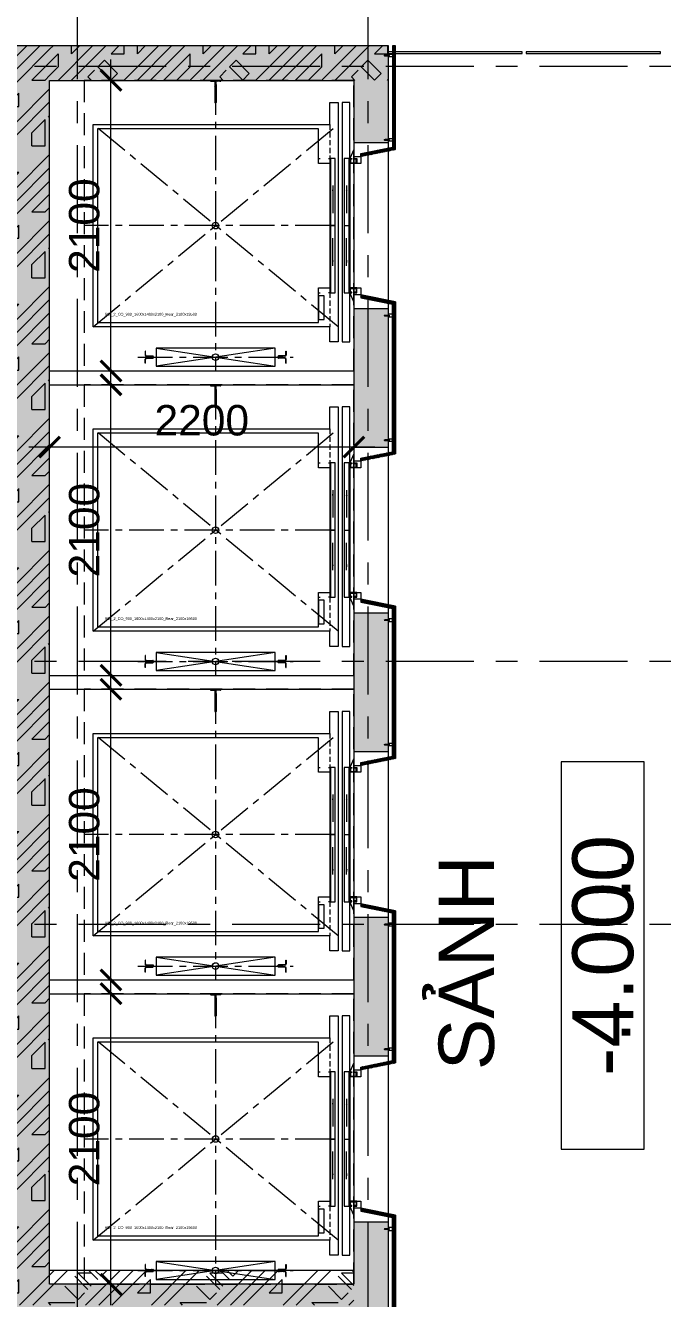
# Model space of a CAD drawing. Header units: millimetres. Extents: x -23040 to 110735, y -14554 to 50786.
# Drawn here: x 25576 to 30182, y 22247 to 31446 of the extents above; entities that cross this region are included whole.
import ezdxf
from ezdxf.enums import TextEntityAlignment as Align

# ---------------------------------------------------------------- set-up
doc = ezdxf.new("R2010")
doc.units = ezdxf.units.MM
for name, pattern in [('CENTERX2', [4, 2.5, -0.5, 0.5, -0.5]), ('Grid Line', [22.225, 12.7, -3.175, 3.175, -3.175]), ('HIDDEN', [0.375, 0.25, -0.125]), ('HIDDEN2', [4.7625, 3.175, -1.5875])]:
    doc.linetypes.add(name, pattern=pattern)
doc.layers.get('DEFPOINTS').update_dxf_attribs({"color": 230, "lineweight": 13})
for name, color, linetype, lineweight in [('A-DETL-GENF', 31, 'Continuous', 5), ('CHU', 181, 'Continuous', 5), ('CUA', 31, 'Continuous', 9), ('DIM', 1, 'Continuous', 5), ('GRA', 211, 'Continuous', 9), ('HATCH-TUONG', 152, 'Continuous', 9), ('KI-HIEU-1', 151, 'Continuous', 9), ('KINH', 152, 'Continuous', 5), ('LAT-GACH', 140, 'Continuous', 13), ('NET THAY 2', 55, 'Continuous', 5), ('NET-CAT', 3, 'Continuous', 9), ('THIET-BI-1', 26, 'Continuous', 5), ('TRUC', 225, 'Continuous', 5)]:
    doc.layers.add(name, color=color, linetype=linetype, lineweight=lineweight)
doc.styles.add('Arial', font='arial.ttf')
doc.styles.add('Arial_14', font='arial.ttf', dxfattribs={"height": 400})
doc.styles.add('hoistway plan', font='chhbg.shx', dxfattribs={"height": 45})
doc.styles.add('TA1', font='arial.ttf')
doc.dimstyles.new('D_100', dxfattribs={"dimtxt": 220, "dimasz": 150, "dimexe": 150, "dimexo": 150, "dimgap": 80, "dimtad": 1, "dimdec": 0, "dimzin": 9, "dimtxsty": 'TA1', "dimblk": 'ARCHTICK', "dimcen": 1, "dimdle": 150, "dimclrd": 256, "dimclre": 256, "dimclrt": 7, "dimadec": 0, "dimazin": 0, "dimtfac": 1, "dimtdec": 0, "dimtix": 1, "dimtmove": 1, "dimatfit": 3, "dimfxl": 1, "dimtolj": 1, "dimtzin": 0, "dimlwd": -1, "dimlwe": -1, "dimarcsym": 0})
doc.dimstyles.new('hoistway plan', dxfattribs={"dimtxt": 45, "dimasz": 17, "dimexe": 15, "dimexo": 20, "dimgap": 25, "dimtad": 1, "dimdec": 0, "dimzin": 0, "dimdsep": 46, "dimtxsty": 'hoistway plan', "dimblk": 'DOT', "dimcen": 50, "dimclrd": 8, "dimclre": 8, "dimclrt": 3, "dimadec": 0, "dimazin": 0, "dimtfac": 1, "dimtdec": 0, "dimtmove": 1, "dimatfit": 3, "dimfxl": 1, "dimtolj": 1, "dimtzin": 0, "dimarcsym": 0})
pattern_1 = [(45, (95.25, 0), (-476.246, 476.246), []), (45, (190.5, 0), (-476.246, 476.246), []), (45, (0, 0), (-476.246, 476.246), []), (45, (476.25, 0), (-476.246, 476.246), []), (45, (571.5, 0), (-476.246, 476.246), []), (0, (381, 95.25), (0, 952.5), [95.25, -857.25]), (0, (476.25, 190.5), (0, 952.5), [95.25, -857.25]), (45, (381, 95.25), (0, 952.491), [134.683, -1212.342]), (45, (476.25, 95.25), (0, 952.491), [134.683, -1212.342]), (0, (381, 95.25), (0, 952.5), [95.25, -857.25]), (90, (-95.25, 95.25), (-952.5, 6e-14), [95.25, -857.25]), (90, (0, 95.25), (-952.5, 6e-14), [190.5, -762]), (45, (-95.25, 190.5), (0, 952.491), [134.683, -1212.342]), (90, (762, 381), (-952.5, 6e-14), [95.25, -857.25]), (0, (666.75, 381), (0, 952.5), [95.25, -857.25]), (45, (666.75, 381), (0, 952.491), [134.683, -1212.342]), (0, (857.25, 95.25), (0, 952.5), [95.25, -857.25]), (0, (857.25, 571.5), (0, 952.5), [95.25, -857.25]), (90, (1047.75, 666.75), (-952.5, 6e-14), [95.25, -857.25]), (45, (857.25, 571.5), (0, 952.491), [269.367, -1077.66]), (45, (952.5, 571.5), (0, 952.491), [134.683, -1212.342]), (45, (1143, 762), (0, 952.491), [134.683, -1212.342]), (0, (1143, 857.25), (0, 952.5), [95.25, -857.25]), (90, (1143, 762), (-952.5, 6e-14), [95.25, -857.25]), (0, (476.25, 762), (0, 952.5), [95.25, -857.25]), (0, (666.75, 857.25), (0, 952.5), [95.25, -857.25]), (90, (571.5, 762), (-952.5, 6e-14), [95.25, -857.25]), (90, (666.75, 762), (-952.5, 6e-14), [95.25, -857.25]), (45, (476.25, 762), (0, 952.491), [134.684, -1212.342]), (45, (666.75, 762), (0, 952.491), [134.684, -1212.342]), (135, (119, 214.8), (-952.491, 6e-14), [134.683, -1212.342]), (135, (238.1, 333.4), (-952.491, 6e-14), [134.683, -1212.342]), (135, (309.56, 404.8), (-952.491, 6e-14), [134.683, -1212.342]), (135, (333.4, 428.6), (-952.491, 6e-14), [134.683, -1212.342]), (135, (381, 476.25), (-952.491, 6e-14), [134.684, -1212.342]), (135, (404.8, 500.06), (-952.491, 6e-14), [134.683, -1212.342]), (135, (476.25, 571.5), (-952.491, 6e-14), [134.684, -1212.342]), (135, (523.9, 619.1), (-952.491, 6e-14), [134.684, -1212.342]), (45, (119, 214.8), (0, 952.491), [95.25, -1251.775]), (45, (238.1, 333.4), (0, 952.491), [67.36, -1279.665]), (45, (404.8, 500.06), (0, 952.491), [67.36, -1279.665]), (45, (309.56, 595.3), (0, 952.491), [67.36, -1279.665]), (45, (476.25, 571.5), (0, 952.491), [67.36, -1279.665]), (45, (381, 666.75), (0, 952.491), [67.36, -1279.665]), (0, (24.2, 309.5), (0, 952.5), [190.043, -762.457]), (0, (238.1, 523.9), (0, 952.5), [95.25, -857.25])]
pattern_2 = [(225, (281291.963, 17264.836), (4.41941738, -4.41941738), []), (315, (281291.963, 17264.836), (4.41941738, 4.41941738), [])]
pattern_3 = [(240.2551187, (159143.5025, 32413.0964), (5.42651964, -3.10086836), []), (330.2551187, (159143.5025, 32413.0964), (3.10086836, 5.42651964), [])]
pattern_4 = [(240.2551187, (159143.5025, 28013.0964), (5.42651964, -3.10086836), []), (330.2551187, (159143.5025, 28013.0964), (3.10086836, 5.42651964), [])]
pattern_5 = [(240.2551187, (159143.5025, 25813.0964), (5.42651964, -3.10086836), []), (330.2551187, (159143.5025, 25813.0964), (3.10086836, 5.42651964), [])]

# ---------------------------------------------------------------- blocks, each defined once
blk = doc.blocks.new('CUA THANG MAY 1 - CUA THANG MAY 1-986064-MẶT BẰNG HẦM 1')
at = {"layer": 'A-DETL-GENF'}
for p, q in [((-980.2, -125), (-980.2, -170)), ((-980.2, -125), (-449.8, -125)), ((-630.8, -170), (-980.2, -170)), ((-630.8, -2595), (-630.8, -170)), ((-449.8, -210), (-449.8, -125)), ((0, -2726.1), (0, -125)), ((450.2, -125), (980.2, -125)), ((450.2, -125), (450.2, -210)), ((631.2, -170), (631.2, -2595)), ((980.2, -170), (631.2, -170)), ((980.2, -125), (980.2, -170)), ((-599.8, -210), (-449.8, -210)), ((-599.8, -2565), (-599.8, -210)), ((450.2, -210), (600.2, -210)), ((600.2, -210), (600.2, -2565)), ((1032.2, -1211), (1282.5, -1066.4)), ((1032.2, -1218), (1282.5, -1073.4)), ((1244.2, -1032), (1244.2, -1089)), ((1282.5, -1032), (1244.2, -1032)), ((1412.2, -1032), (1282.5, -1032)), ((1282.5, -1066.4), (1309.2, -1051)), ((1282.5, -1073.4), (1309.2, -1058)), ((1309.2, -1051), (1309.2, -1124)), ((-1367.5, -1175), (-1467, -1175)), ((-1367, -1205), (-1367, -1175)), ((1282.5, -1139.4), (1032.2, -1284)), ((1244.2, -1162), (1244.2, -1324)), ((1309.2, -1124), (1282.5, -1139.4)), ((-1367, -1405), (-1367, -1205)), ((-1364, -1267), (-1358, -1267)), ((-1364, -1342), (-1364, -1267)), ((-1355, -1300), (-1357, -1268)), ((1011.2, -1261), (1008.2, -1299)), ((1019.2, -1260), (1012.2, -1260)), ((1019.2, -1349), (1019.2, -1260)), ((1022.2, -1235), (1032.2, -1235)), ((1022.2, -1375), (1022.2, -1235)), ((1032.2, -1284), (1032.2, -1211)), ((1065.2, -1324), (1065.2, -1264.9)), ((-1367.5, -1305), (-1467, -1305)), ((-1367.5, -1305), (-1379, -1305)), ((-1289, -1305), (-1367.5, -1305)), ((-1298, -1305), (-1367.5, -1305)), ((-1358, -1342), (-1364, -1342)), ((-1357, -1341), (-1355, -1310)), ((-1333, -1301), (-1354, -1301)), ((-1333, -1309), (-1354, -1309)), ((-1331, -1300), (-1302, -1300)), ((-1302, -1310), (-1331, -1310)), ((-1302, -1300), (-1302, -1310)), ((-1302, -1305), (957.2, -1305)), ((957.2, -1297), (957.2, -1313)), ((989.2, -1297), (957.2, -1297)), ((957.2, -1313), (989.2, -1313)), ((990.2, -1299), (990.2, -1298)), ((990.2, -1312), (990.2, -1311)), ((1007.2, -1300), (991.2, -1300)), ((1007.2, -1310), (991.2, -1310)), ((1011.2, -1348), (1008.2, -1311)), ((1012.2, -1349), (1019.2, -1349)), ((1032.2, -1375), (1022.2, -1375)), ((1282.5, -1324), (1032.2, -1324)), ((1032.2, -1324), (1032.2, -1387)), ((1108.2, -1467), (1108.2, -1319)), ((1108.2, -1379), (1108.2, -1457)), ((1309.2, -1324), (1282.5, -1324)), ((1309.2, -1387), (1309.2, -1324)), ((-1467, -1435), (-1367.5, -1435)), ((-1367, -1435), (-1367, -1405)), ((-599.8, -1405), (-279.8, -1405)), ((-599.8, -1485), (-599.8, -1405)), ((600.2, -1445), (-599.8, -1445)), ((-279.8, -1405), (-279.8, -1485)), ((600.2, -1405), (280.2, -1405)), ((280.2, -1405), (280.2, -1485)), ((600.2, -1485), (600.2, -1405)), ((1230.2, -1439), (989.2, -1703)), ((1282.5, -1381), (1032.2, -1381)), ((1032.2, -1387), (1282.5, -1387)), ((1064.2, -1390), (1064.2, -1393)), ((1100.2, -1390), (1064.2, -1390)), ((1064.2, -1393), (1100.2, -1393)), ((1100.2, -1393), (1100.2, -1444)), ((1103.2, -1393), (1103.2, -1444)), ((1110.2, -1447), (1106.2, -1447)), ((1106.2, -1450), (1110.2, -1450)), ((1113.2, -1393), (1113.2, -1444)), ((1151.2, -1390), (1116.2, -1390)), ((1116.2, -1393), (1151.2, -1393)), ((1116.2, -1444), (1116.2, -1393)), ((1151.2, -1393), (1151.2, -1390)), ((1244.2, -1397), (1244.2, -1387)), ((1282.5, -1397), (1244.2, -1397)), ((1309.2, -1381), (1282.5, -1381)), ((1282.5, -1387), (1309.2, -1387)), ((1412.2, -1397), (1282.5, -1397)), ((-279.8, -1485), (-599.8, -1485)), ((280.2, -1485), (600.2, -1485)), ((998.2, -1475), (1218.2, -1475)), ((998.2, -1775), (998.2, -1475)), ((1145.2, -1514), (998.2, -1598)), ((1070.2, -1636), (1218.2, -1552)), ((1108.2, -1523), (1108.2, -1637)), ((1218.2, -1552), (1145.2, -1514)), ((1218.2, -1475), (1218.2, -1775)), ((998.2, -1598), (1070.2, -1636)), ((1193.2, -1675), (1022.2, -1675)), ((1218.2, -1775), (998.2, -1775)), ((1100.2, -1857), (1100.2, -1806)), ((1103.2, -1857), (1103.2, -1806)), ((1106.2, -1800), (1110.2, -1800)), ((1110.2, -1803), (1106.2, -1803)), ((1108.2, -1870), (1108.2, -1793)), ((1113.2, -1857), (1113.2, -1806)), ((1116.2, -1806), (1116.2, -1857)), ((1028.2, -1863), (1282.5, -1863)), ((1028.2, -1938), (1028.2, -1863)), ((1064.2, -1857), (1100.2, -1857)), ((1064.2, -1860), (1064.2, -1857)), ((1100.2, -1860), (1064.2, -1860)), ((1116.2, -1857), (1151.2, -1857)), ((1151.2, -1860), (1116.2, -1860)), ((1151.2, -1857), (1151.2, -1860)), ((1282.5, -1863), (1412.2, -1863)), ((1282.5, -1938), (1028.2, -1938)), ((1412.2, -1938), (1282.5, -1938)), ((600.2, -2565), (-599.8, -2565)), ((631.2, -2595), (-630.8, -2595))]:
    blk.add_line(p, q, dxfattribs=at)
for centre, radius in [((0, -1304.8), 60), ((1108, -1674.8), 40)]:
    blk.add_circle(centre, radius, dxfattribs=at)
for centre, radius, start, end in [((-1358, -1268), 1.03, 1.76073, 88.23927), ((1012.2, -1261), 1.04, 92.30128, 177.69872), ((-1358, -1341), 1.03, 271.76073, 358.23927), ((-1354, -1300), 1.03, 181.76073, 268.23927), ((-1354, -1310), 1.03, 91.76073, 178.23927), ((-1333.4, -1299.6), 1.41, 285, 345), ((-1332.5, -1309.9), 1, 60, 120), ((-1331.5, -1300.9), 1, 60, 120), ((-1330.6, -1308.6), 1.41, 195, 255), ((989.2, -1298), 1, 0, 90), ((989.2, -1312), 1, 270, 0), ((991.2, -1299), 1, 180, 270), ((991.2, -1311), 1, 90, 180), ((1007.1, -1299), 1.04, 272.30128, 357.69872), ((1007.1, -1311), 1.04, 2.30128, 87.69872), ((1012.2, -1348), 1.04, 182.30128, 267.69872), ((1100.2, -1393), 3, 0, 90), ((1106.2, -1444), 6, 180, 270), ((1106.2, -1444), 3, 180, 270), ((1110.2, -1444), 6, 270, 0), ((1110.2, -1444), 3, 270, 0), ((1116.2, -1393), 3, 90, 180), ((1106.2, -1806), 6, 90, 180), ((1106.2, -1806), 3, 90, 180), ((1110.2, -1806), 6, 0, 90), ((1110.2, -1806), 3, 0, 90), ((1100.2, -1857), 3, 270, 0), ((1116.2, -1857), 3, 180, 270)]:
    blk.add_arc(centre, radius, start, end, dxfattribs=at)
at = {"layer": 'CUA'}
for p, q in [((-1175.5, 135), (-1175.5, 125)), ((-587.5, 135), (-1175.5, 135)), ((-1175.5, 125), (-587.5, 125)), ((-587.5, 125), (-587.5, 20)), ((-577.5, 20), (-577.5, 125)), ((577.5, 125), (577.5, 20)), ((732, 135), (587.5, 135)), ((587.5, 20), (587.5, 125)), ((587.5, 125), (732, 125)), ((0, 20), (-587.5, 20)), ((-587.5, 20), (-587.5, -20)), ((-587.5, 20), (-577.5, 20)), ((587.5, 20), (0, 20)), ((0, 20), (0, -20)), ((0, -20), (0, 20)), ((577.5, 20), (587.5, 20)), ((587.5, -20), (587.5, 20)), ((-587.5, -20), (0, -20)), ((0, -20), (587.5, -20))]:
    blk.add_line(p, q, dxfattribs=at)
for centre, start, end in [((-587.5, 125), 360, 90), ((587.5, 125), 90, 180)]:
    blk.add_arc(centre, 10, start, end, dxfattribs=at)
blk = doc.blocks.new('_DOT')
at = {"color": 0, "linetype": 'ByBlock'}
blk.add_line((-0.5, 0), (-1, 0), dxfattribs=at)
at = {"color": 0, "linetype": 'ByBlock', "const_width": 0.5}
blk.add_lwpolyline([(-0.25, 0, 1), (0.25, 0, 1)], format="xyb", close=True, dxfattribs=at)
blk = doc.blocks.new('A$C1F5A74C7')
at = {"color": 0, "lineweight": 5}
for p, q in [((0, 10), (0, 12)), ((0, 10), (21, 10)), ((3, 8), (3, 10)), ((3, 5), (3, 7)), ((5, 91), (10, 94)), ((5, 91), (5, 29)), ((5, 91), (15, 91)), ((6, 78), (5, 75)), ((5, 75), (8, 75)), ((6, 72), (5, 69)), ((5, 69), (8, 69)), ((6, 66), (5, 63)), ((5, 63), (8, 63)), ((6, 60), (5, 57)), ((5, 57), (8, 57)), ((6, 54), (5, 51)), ((5, 51), (8, 51)), ((5, 49), (8, 49)), ((5, 10), (5, 29)), ((8, 5), (5, 5)), ((7, 80), (6, 78)), ((6, 78), (10, 78)), ((8, 73), (6, 72)), ((8, 67), (6, 66)), ((8, 61), (6, 60)), ((8, 55), (6, 54)), ((8, 82), (7, 80)), ((7, 81), (10, 81)), ((7, 80), (10, 80)), ((7, 29), (7, 76)), ((7, 10), (7, 31)), ((7, 9), (7, 10)), ((7, 5), (7, 8)), ((7, 5), (7, 5)), ((9, 84), (8, 82)), ((8, 83), (10, 83)), ((8, 73), (8, 75)), ((8, 69), (8, 67)), ((8, 61), (8, 63)), ((8, 57), (8, 55)), ((8, 51), (8, 49)), ((10, 87), (9, 85)), ((9, 85), (12, 86)), ((10, 5), (9, 5)), ((10, 99), (10, 11)), ((10, 94), (15, 91)), ((10, 87), (12, 85)), ((10, 41), (10, 80)), ((10, 78), (15, 78)), ((10, 41), (11, 41)), ((10, 13), (10, 0)), ((12, 5), (10, 5)), ((11, 84), (13, 84)), ((11, 81), (14, 82)), ((11, 41), (11, 80)), ((11, 80), (14, 80)), ((12, 84), (12, 83)), ((12, 73), (12, 75)), ((12, 75), (15, 75)), ((12, 73), (15, 72)), ((12, 69), (12, 67)), ((12, 69), (15, 69)), ((12, 67), (15, 66)), ((12, 61), (12, 63)), ((12, 63), (15, 63)), ((12, 61), (15, 60)), ((12, 57), (12, 55)), ((12, 57), (15, 57)), ((12, 55), (15, 54)), ((12, 49), (12, 51)), ((12, 51), (15, 51)), ((12, 49), (15, 49)), ((12, 5), (12, 5)), ((13, 82), (14, 80)), ((16, 5), (13, 5)), ((14, 80), (15, 78)), ((14, 29), (14, 76)), ((14, 10), (14, 31)), ((14, 9), (14, 10)), ((14, 5), (14, 8)), ((15, 91), (15, 29)), ((15, 78), (15, 75)), ((15, 72), (15, 69)), ((15, 66), (15, 63)), ((15, 60), (15, 57)), ((15, 54), (15, 51)), ((15, 10), (15, 29)), ((18, 10), (18, 8)), ((18, 7), (18, 5)), ((21, 10), (21, 12))]:
    blk.add_line(p, q, dxfattribs=at)
for centre, radius, start, end in [((5, 7), 2.77, 227.3489, 309.0524), ((10, 15), 10.9, 250.5292, 255.5659), ((10, 15), 10.9, 263.51, 276.4907), ((10, 15), 10.9, 284.1671, 289.4715), ((16, 7), 2.77, 230.845, 312.6565)]:
    blk.add_arc(centre, radius, start, end, dxfattribs=at)
blk = doc.blocks.new('*U46')
for p, q in [((11.2, 0), (10.7, 0)), ((11.7, 0), (11.2, 0)), ((12.4, 0), (12.2, 0)), ((14.1, 0), (12.9, 0)), ((14.1, 2.9), (14.1, 4)), ((14.1, 2.4), (14.1, 2.9)), ((14.1, 1.8), (14.1, 1.9)), ((14.1, 0), (14.1, 1.2)), ((14.1, 0), (14.1, -1.2)), ((14.1, 0), (15.4, 0)), ((15.9, 0), (16, 0)), ((16.6, 0), (17, 0)), ((17, 0), (18.1, 0)), ((47.7, 10), (47.7, -10)), ((14.1, -1.8), (14.1, -1.9)), ((14.1, -2.4), (14.1, -2.9)), ((14.1, -2.9), (14.1, -4))]:
    blk.add_line(p, q)
blk.add_lwpolyline([(50, 10), (9.5, 10, 0.414215), (7.5, 8), (7.5, -8, 0.414214), (9.5, -10), (50, -10)], format="xyb")
for radius in [2.9, 0.712]:
    blk.add_circle((14.1, 0), radius)
at = {"extrusion": (0, 0, -1), "xscale": 0.3999999999068677, "yscale": 0.3999999999068677, "zscale": -0.4, "rotation": 90.00000000000001}
blk.add_blockref('A$C1F5A74C7', (-42.8, -4.2), dxfattribs=at)
blk = doc.blocks.new('_ArchTick')
at = {"color": 0, "const_width": 0.15}
blk.add_lwpolyline([(-0.5, -0.5), (0.5, 0.5)], dxfattribs=at)
blk = doc.blocks.new('*D68')
at = {"layer": 'DEFPOINTS', "color": 0, "transparency": 16777216}
for p in [(3443.3, 7900), (3443.3, 7900), (3443.3, 5800)]:
    blk.add_point(p, dxfattribs=at)
at = {"layer": 'DIM', "transparency": 16777216}
blk.add_line((3443.3, 5650), (3443.3, 8050), dxfattribs=at)
at = {"layer": 'DIM', "transparency": 16777216, "xscale": 150, "yscale": 150, "zscale": 150}
for p, rotation in [((3443.3, 7900), 89.9999999999999), ((3443.3, 5800), 269.9999999999999)]:
    blk.add_blockref('_ArchTick', p, dxfattribs=dict(at, rotation=rotation))
at = {"layer": 'DIM', "color": 7, "transparency": 16777216, "insert": (3251, 6850), "char_height": 220, "attachment_point": 5, "rotation": 90, "style": 'TA1'}
blk.add_mtext('\\A1;2100', dxfattribs=at)
blk = doc.blocks.new('*D69')
at = {"layer": 'DEFPOINTS', "color": 0, "transparency": 16777216}
for p in [(3000, 11850), (3000, 11850), (5200, 11850)]:
    blk.add_point(p, dxfattribs=at)
at = {"layer": 'DIM', "transparency": 16777216}
blk.add_line((5350, 11850), (2850, 11850), dxfattribs=at)
at = {"layer": 'DIM', "transparency": 16777216, "xscale": 150, "yscale": 150, "zscale": 150}
for p, rotation in [((3000, 11850), 179.9999999999999), ((5200, 11850), 359.9999999999999)]:
    blk.add_blockref('_ArchTick', p, dxfattribs=dict(at, rotation=rotation))
at = {"layer": 'DIM', "color": 7, "transparency": 16777216, "insert": (4100, 12042.3), "char_height": 220, "attachment_point": 5, "style": 'TA1'}
blk.add_mtext('\\A1;2200', dxfattribs=at)
blk = doc.blocks.new('*D70')
at = {"layer": 'DEFPOINTS', "color": 0, "transparency": 16777216}
for p in [(3443.3, 10100), (3443.3, 10100), (3443.3, 8000)]:
    blk.add_point(p, dxfattribs=at)
at = {"layer": 'DIM', "transparency": 16777216}
blk.add_line((3443.3, 7850), (3443.3, 10250), dxfattribs=at)
at = {"layer": 'DIM', "transparency": 16777216, "xscale": 150, "yscale": 150, "zscale": 150}
for p, rotation in [((3443.3, 10100), 89.9999999999999), ((3443.3, 8000), 269.9999999999999)]:
    blk.add_blockref('_ArchTick', p, dxfattribs=dict(at, rotation=rotation))
at = {"layer": 'DIM', "color": 7, "transparency": 16777216, "insert": (3251, 9050), "char_height": 220, "attachment_point": 5, "rotation": 90, "style": 'TA1'}
blk.add_mtext('\\A1;2100', dxfattribs=at)
blk = doc.blocks.new('*D71')
at = {"layer": 'DEFPOINTS', "color": 0, "transparency": 16777216}
for p in [(3443.3, 12300), (3443.3, 12300), (3443.3, 10200)]:
    blk.add_point(p, dxfattribs=at)
at = {"layer": 'DIM', "transparency": 16777216}
blk.add_line((3443.3, 10050), (3443.3, 12450), dxfattribs=at)
at = {"layer": 'DIM', "transparency": 16777216, "xscale": 150, "yscale": 150, "zscale": 150}
for p, rotation in [((3443.3, 12300), 89.9999999999999), ((3443.3, 10200), 269.9999999999999)]:
    blk.add_blockref('_ArchTick', p, dxfattribs=dict(at, rotation=rotation))
at = {"layer": 'DIM', "color": 7, "transparency": 16777216, "insert": (3251, 11250), "char_height": 220, "attachment_point": 5, "rotation": 90, "style": 'TA1'}
blk.add_mtext('\\A1;2100', dxfattribs=at)
blk = doc.blocks.new('*D72')
at = {"layer": 'DEFPOINTS', "color": 0, "transparency": 16777216}
for p in [(3443.3, 14500), (3443.3, 14500), (3443.3, 12400)]:
    blk.add_point(p, dxfattribs=at)
at = {"layer": 'DIM', "transparency": 16777216}
blk.add_line((3443.3, 12250), (3443.3, 14650), dxfattribs=at)
at = {"layer": 'DIM', "transparency": 16777216, "xscale": 150, "yscale": 150, "zscale": 150}
for p, rotation in [((3443.3, 14500), 89.9999999999999), ((3443.3, 12400), 269.9999999999999)]:
    blk.add_blockref('_ArchTick', p, dxfattribs=dict(at, rotation=rotation))
at = {"layer": 'DIM', "color": 7, "transparency": 16777216, "insert": (3251, 13450), "char_height": 220, "attachment_point": 5, "rotation": 90, "style": 'TA1'}
blk.add_mtext('\\A1;2100', dxfattribs=at)
blk = doc.blocks.new('*U76')
at = {"color": 7, "ltscale": 30, "true_color": 0xffffff, "insert": (520, 350), "char_height": 200, "attachment_point": 5, "bg_fill": 3, "box_fill_scale": 1.25, "bg_fill_color": 256, "bg_fill_true_color": 13158600, "bg_fill_transparency": 0}
blk.add_mtext('\\A1;.      ..', dxfattribs=at)
blk.add_lwpolyline([(-200, 200), (1200, 200), (1200, 500), (-200, 500)], close=True)
at = {"color": 7, "style": 'Arial'}
blk.add_attdef('±0.000', text='', height=220, dxfattribs=at).set_placement((500, 350), align=Align.MIDDLE)
blk = doc.blocks.new('System Panel - Glazed-542642-MẶT BẰNG HẦM 1')
at = {"layer": 'KINH', "lineweight": 9}
for p, q in [((485, 6), (-485, 6)), ((-485, 6), (-485, -6)), ((485, -6), (485, 6)), ((-485, -6), (485, -6))]:
    blk.add_line(p, q, dxfattribs=at)
blk = doc.blocks.new('P13_13_900_CO_900_1600x1350_Rear_2050x1910')
h = blk.add_hatch()
h.set_pattern_fill('ANSI31', color=256, scale=50, angle=90, style=0)
h.set_pattern_definition([(225, (-738.679, 3896.771), (-4.419417, 4.419417), [])])
h.paths.add_polyline_path([(-946.5, 2019.1, 0.227735), (-945.8, 2017.6, -0.227735), (-945, 2016), (-945, 1990, -0.414214), (-947, 1988), (-953, 1988, -0.414214), (-955, 1990), (-955, 2016, -0.227735), (-954.3, 2017.6, 0.227735), (-953.5, 2019.1), (-953.5, 2041, 0.414214), (-955.5, 2043), (-985.5, 2043, -0.414214), (-987.5, 2045), (-987.5, 2050), (-912.5, 2050), (-912.5, 2045, -0.414214), (-914.5, 2043), (-944.5, 2043, 0.414214), (-946.5, 2041)])
h = blk.add_hatch()
h.set_pattern_fill('ANSI31', color=256, scale=50, angle=90, style=0)
h.set_pattern_definition([(315, (-3335.6985, 52.7706), (-4.419417, -4.419417), [])])
h.paths.add_polyline_path([(-1460, 6.5), (-1458, 6.5), (-1458, 33.8, -0.414214), (-1450, 41.8), (-1405, 41.8, 0.414214), (-1400, 46.8), (-1400, 53.2, 0.414214), (-1405, 58.2), (-1450, 58.2, -0.414214), (-1458, 66.2), (-1458, 93.5), (-1460, 93.5), (-1460, 65.2, 0.414214), (-1451, 56.2), (-1406, 56.2, -0.414214), (-1402, 52.2), (-1402, 47.8, -0.414214), (-1406, 43.8), (-1451, 43.8, 0.414214), (-1460, 34.8)])
h = blk.add_hatch()
h.set_pattern_fill('ANSI31', color=256, scale=50, angle=90, style=0)
h.set_pattern_definition([(225, (1435.637, 52.7706), (4.419417, -4.419417), [])])
h.paths.add_polyline_path([(-440, 6.5), (-442, 6.5), (-442, 33.8, 0.414214), (-450, 41.8), (-495, 41.8, -0.414214), (-500, 46.8), (-500, 53.2, -0.414214), (-495, 58.2), (-450, 58.2, 0.414214), (-442, 66.2), (-442, 93.5), (-440, 93.5), (-440, 65.2, -0.414214), (-449, 56.2), (-494, 56.2, 0.414214), (-498, 52.2), (-498, 47.8, 0.414214), (-494, 43.8), (-449, 43.8, -0.414214), (-440, 34.8)])
for p, q in [((-987.5, 2050), (-912.5, 2050)), ((-987.5, 2050), (-987.5, 2045)), ((-985.5, 2043), (-955.5, 2043)), ((-953.5, 2019.1), (-953.5, 2041)), ((-946.5, 2019.1), (-946.5, 2041)), ((-914.5, 2043), (-944.5, 2043)), ((-912.5, 2050), (-912.5, 2045)), ((-955, 2016), (-955, 1890)), ((-945, 2016), (-945, 1890)), ((-953, 1888), (-947, 1888)), ((-205, 1485), (-195, 1485)), ((50, 1550), (20, 1485)), ((-125, 1450), (-125, 550)), ((-65, 1450), (-65, 550)), ((-65, 1450), (-65, 550)), ((-35, 1450), (-35, 550)), ((20, 1450), (20, 550)), ((-85, 1000), (-120, 1000)), ((-85, 1000), (-120, 1000)), ((-205, 515), (-195, 515)), ((50, 450), (20, 515)), ((-1458, 93.5), (-1460, 93.5)), ((-1460, 93.5), (-1460, 65.2)), ((-1458, 66.2), (-1458, 93.5)), ((-442, 66.2), (-442, 93.5)), ((-442, 93.5), (-440, 93.5)), ((-440, 93.5), (-440, 65.2)), ((-1460, 6.5), (-1460, 34.8)), ((-1458, 6.5), (-1460, 6.5)), ((-1458, 6.5), (-1458, 33.8)), ((-1451, 56.2), (-1406, 56.2)), ((-1451, 43.8), (-1406, 43.8)), ((-1450, 58.2), (-1405, 58.2)), ((-1450, 41.8), (-1405, 41.8)), ((-1402, 47.8), (-1402, 52.2)), ((-1400, 46.8), (-1400, 53.2)), ((-500, 46.8), (-500, 53.2)), ((-498, 47.8), (-498, 52.2)), ((-450, 58.2), (-495, 58.2)), ((-450, 41.8), (-495, 41.8)), ((-449, 56.2), (-494, 56.2)), ((-449, 43.8), (-494, 43.8)), ((-442, 6.5), (-442, 33.8)), ((-442, 6.5), (-440, 6.5)), ((-440, 6.5), (-440, 34.8))]:
    blk.add_line(p, q)
at = {"linetype": 'CENTERX2', "ltscale": 100}
for p, q in [((-950, 2050), (-950, -50)), ((-1835, 269), (-65, 1731)), ((-65, 269), (-1835, 1731)), ((-125, 1000), (-1900, 1000)), ((-1511.8, 50), (-389.2, 50))]:
    blk.add_line(p, q, dxfattribs=at)
at = {"linetype": 'HIDDEN', "ltscale": 150}
for p, q in [((-125, 1731), (-125, 1485)), ((-125, 515), (-125, 269))]:
    blk.add_line(p, q, dxfattribs=at)
at = {"ltscale": 100}
for p, q in [((-520, 115), (-1380, -15)), ((-1380, 115), (-520, -15))]:
    blk.add_line(p, q, dxfattribs=at)
for points in [[(-65, 550), (-65, 160), (-125, 160), (-125, 269), (-1835, 269), (-1835, 1731), (-125, 1731), (-125, 1890), (-65, 1890), (-65, 1890)], [(-65, 1890), (-65, 1450)], [(20, 1472.9), (20, 1890), (-35, 1890), (-35, 1450)], [(-135, 1485), (-125, 1485), (-125, 1450), (-205, 1450), (-205, 1485), (-205, 1700), (-1805, 1700), (-1805, 300), (-205, 300), (-205, 515), (-205, 550), (-125, 550), (-125, 515), (-135, 515)], [(-120, 1000), (-85, 1000), (-85, 1485), (-120, 1485), (-120, 515), (-85, 515), (-85, 1000)], [(-20, 1000), (15, 1000), (15, 1485), (-20, 1485), (-20, 515), (15, 515), (15, 1000)], [(70, 1485), (70, 1450), (20, 1450), (20, 1485), (35, 1485), (35, 1480), (25, 1480), (25, 1455), (65, 1455), (65, 1480), (55, 1480), (55, 1485), (70, 1485)], [(-35, 550), (-35, 160), (20, 160), (20, 515)], [(70, 515), (70, 550), (20, 550), (20, 515), (35, 515), (35, 520), (25, 520), (25, 545), (65, 545), (65, 520), (55, 520), (55, 515), (70, 515)]]:
    blk.add_lwpolyline(points)
for points in [[(50, 1450), (50, 1500), (100, 1500), (100, 1450)], [(-205, 317.8), (-205, 497.8), (-207, 497.8), (-207, 317.8)], [(-165, 322.8), (-165, 492.8), (-205, 492.8), (-205, 322.8)], [(50, 500), (50, 550), (100, 550), (100, 500)], [(-520, 115), (-1380, 115), (-1380, -15), (-520, -15)]]:
    blk.add_lwpolyline(points, close=True)
for centre in [(-950, 1000), (-950, 50)]:
    blk.add_circle(centre, 23.8, dxfattribs=at)
for centre, radius, start, end in [((-985.5, 2045), 2, 180, 270), ((-955.5, 2041), 2, 0, 90), ((-944.5, 2041), 2, 90, 180), ((-914.5, 2045), 2, 270, 0), ((-953, 2016), 2, 128.68219, 180), ((-955.5, 2019.1), 2, 308.68219, 0), ((-944.5, 2019.1), 2, 180, 231.31781), ((-947, 2016), 2, 0, 51.31781), ((-953, 1890), 2, 180, 270), ((-947, 1890), 2, 270, 0), ((-1451, 65.2), 9, 180, 270), ((-1451, 34.8), 9, 90, 180), ((-1450, 66.2), 8, 180, 270), ((-1450, 33.8), 8, 90, 180), ((-1406, 52.2), 4, 0, 90), ((-1406, 47.8), 4, 270, 0), ((-1405, 53.2), 5, 0, 90), ((-1405, 46.8), 5, 270, 0), ((-495, 53.2), 5, 90, 180), ((-495, 46.8), 5, 180, 270), ((-494, 52.2), 4, 90, 180), ((-494, 47.8), 4, 180, 270), ((-450, 66.2), 8, 270, 0), ((-450, 33.8), 8, 0, 90), ((-449, 65.2), 9, 270, 0), ((-449, 34.8), 9, 0, 90)]:
    blk.add_arc(centre, radius, start, end)
at = {"layer": 'DEFPOINTS', "linetype": 'HIDDEN2', "ltscale": 50}
blk.add_lwpolyline([(-1900, -50), (50, -50), (50, 2050), (-1900, 2050)], close=True, dxfattribs=at)
at = {"layer": 'DEFPOINTS'}
blk.add_text('900_2_CO_900_1600x1400x2100_Rear_2100x19500', height=20, dxfattribs=at).set_placement((-1750, 350))
for points in [[(-102.5, 1289.7), (-102.5, 1091.3)], [(-2.5, 1289.7), (-2.5, 1091.3)], [(-102.5, 710.3), (-102.5, 908.7)], [(-2.5, 710.3), (-2.5, 908.7)]]:
    blk.add_leader(points, dimstyle='hoistway plan', override={"dimasz": 40, "dimtad": 0, "dimclrd": 256})
blk = doc.blocks.new('A$C29345511')
at = {"layer": 'GRA', "transparency": 33554687}
h = blk.add_hatch(dxfattribs=at)
h.set_pattern_fill('ANSI37', color=159, scale=50, angle=180, style=0)
h.set_pattern_definition(pattern_2)
h.paths.add_polyline_path([(5500, 14000), (5500, 14750), (5480, 14750), (5480, 14016.4)])
h = blk.add_hatch(dxfattribs=at)
h.set_pattern_fill('ANSI37', color=159, scale=50, angle=555.25512, style=0)
h.set_pattern_definition(pattern_3)
h.paths.add_polyline_path([(5500, 14000), (5250, 13950), (5250, 13970.4), (5480, 14016.4)])
h = blk.add_hatch(dxfattribs=at)
h.set_pattern_fill('ANSI37', color=159, scale=50, angle=555.25512, style=0)
h.set_pattern_definition(pattern_3)
h.paths.add_polyline_path([(5500, 12900), (5250, 12950), (5250, 12929.6), (5480, 12883.6)])
h = blk.add_hatch(dxfattribs=at)
h.set_pattern_fill('ANSI37', color=159, scale=50, angle=180, style=0)
h.set_pattern_definition(pattern_2)
h.paths.add_polyline_path([(5500, 12900), (5500, 11800), (5480, 11816.4), (5480, 12883.6)])
h = blk.add_hatch(dxfattribs=at)
h.set_pattern_fill('ANSI37', color=159, scale=50, angle=555.25512, style=0)
h.set_pattern_definition(pattern_3)
h.paths.add_polyline_path([(5500, 11800), (5250, 11750), (5250, 11770.4), (5480, 11816.4)])
h = blk.add_hatch(dxfattribs=at)
h.set_pattern_fill('ANSI37', color=159, scale=50, angle=555.25512, style=0)
h.set_pattern_definition([(240.2551187, (159143.5025, 30213.0964), (5.42651964, -3.10086836), []), (330.2551187, (159143.5025, 30213.0964), (3.10086836, 5.42651964), [])])
h.paths.add_polyline_path([(5500, 10700), (5250, 10750), (5250, 10729.6), (5480, 10683.6)])
h = blk.add_hatch(dxfattribs=at)
h.set_pattern_fill('ANSI37', color=159, scale=50, angle=180, style=0)
h.set_pattern_definition([(225, (281291.963, 15064.836), (4.41941738, -4.41941738), []), (315, (281291.963, 15064.836), (4.41941738, 4.41941738), [])])
h.paths.add_polyline_path([(5500, 10700), (5500, 9600), (5480, 9616.4), (5480, 10683.6)])
h = blk.add_hatch(dxfattribs=at)
h.set_pattern_fill('ANSI37', color=159, scale=50, angle=555.25512, style=0)
h.set_pattern_definition(pattern_4)
h.paths.add_polyline_path([(5500, 9600), (5250, 9550), (5250, 9570.4), (5480, 9616.4)])
h = blk.add_hatch(dxfattribs=at)
h.set_pattern_fill('ANSI37', color=159, scale=50, angle=555.25512, style=0)
h.set_pattern_definition(pattern_4)
h.paths.add_polyline_path([(5500, 8500), (5250, 8550), (5250, 8529.6), (5480, 8483.6)])
h = blk.add_hatch(dxfattribs=at)
h.set_pattern_fill('ANSI37', color=159, scale=50, angle=180, style=0)
h.set_pattern_definition([(225, (281291.963, 12864.836), (4.41941738, -4.41941738), []), (315, (281291.963, 12864.836), (4.41941738, 4.41941738), [])])
h.paths.add_polyline_path([(5500, 8500), (5500, 7400), (5480, 7416.4), (5480, 8483.6)])
h = blk.add_hatch(dxfattribs=at)
h.set_pattern_fill('ANSI37', color=159, scale=50, angle=555.25512, style=0)
h.set_pattern_definition(pattern_5)
h.paths.add_polyline_path([(5500, 7400), (5250, 7350), (5250, 7370.4), (5480, 7416.4)])
h = blk.add_hatch(dxfattribs=at)
h.set_pattern_fill('ANSI37', color=159, scale=50, angle=555.25512, style=0)
h.set_pattern_definition(pattern_5)
h.paths.add_polyline_path([(5500, 6300), (5250, 6350), (5250, 6329.6), (5480, 6283.6)])
h = blk.add_hatch(dxfattribs=at)
h.set_pattern_fill('ANSI37', color=159, scale=50, angle=180, style=0)
h.set_pattern_definition([(225, (281291.963, 10664.836), (4.41941738, -4.41941738), []), (315, (281291.963, 10664.836), (4.41941738, 4.41941738), [])])
h.paths.add_polyline_path([(5500, 6300), (5500, 5500), (5480, 5520), (5480, 6283.6)])
at = {"layer": 'NET-CAT'}
h = blk.add_hatch(color=256, dxfattribs=at)
h.dxf.hatch_style = 1
h.paths.add_polyline_path([(5450, 10650), (5200, 10650), (5200, 9650), (5450, 9650)], flags=17)
h.paths.add_polyline_path([(5450, 12850), (5200, 12850), (5200, 11850), (5450, 11850)], flags=17)
h.paths.add_polyline_path([(5450, 8450), (5200, 8450), (5200, 7450), (5450, 7450)], flags=17)
h.paths.add_polyline_path([(5450, 6250), (5200, 6250), (5200, 5800), (3000, 5800), (3000, 14500), (5200, 14500), (5200, 14050), (5450, 14050), (5450, 14750), (2750, 14750), (2750, 7850), (2350, 7850), (2350, 7600), (2750, 7600), (2750, 5800), (950, 5800), (950, 7600), (1350, 7600), (1350, 7850), (700, 7850), (700, 5800), (0, 5800), (0, 0), (4150, 0), (4150, 250), (250, 250), (250, 2750), (5450, 2750), (5450, 3000), (3200, 3000), (3200, 3875), (2950, 3875), (2950, 3000), (250, 3000), (250, 5550), (2950, 5550), (2950, 5075), (3200, 5075), (3200, 5550), (5450, 5550)])
at = {"layer": 'GRA'}
for points in [[(5500, 14000), (5500, 14750), (5480, 14750), (5480, 14016.4)], [(5500, 14000), (5250, 13950), (5250, 13970.4), (5480, 14016.4)], [(5500, 12900), (5250, 12950), (5250, 12929.6), (5480, 12883.6)], [(5500, 12900), (5500, 11800), (5480, 11816.4), (5480, 12883.6)], [(5500, 11800), (5250, 11750), (5250, 11770.4), (5480, 11816.4)], [(5500, 11800), (5250, 11750), (5250, 11770.4), (5480, 11816.4)], [(5500, 10700), (5250, 10750), (5250, 10729.6), (5480, 10683.6)], [(5500, 10700), (5500, 9600), (5480, 9616.4), (5480, 10683.6)], [(5500, 9600), (5250, 9550), (5250, 9570.4), (5480, 9616.4)], [(5500, 8500), (5250, 8550), (5250, 8529.6), (5480, 8483.6)], [(5500, 8500), (5500, 7400), (5480, 7416.4), (5480, 8483.6)], [(5500, 7400), (5250, 7350), (5250, 7370.4), (5480, 7416.4)], [(5500, 6300), (5250, 6350), (5250, 6329.6), (5480, 6283.6)], [(5500, 6300), (5500, 5500), (5480, 5520), (5480, 6283.6)]]:
    blk.add_lwpolyline(points, close=True, dxfattribs=at)
at = {"layer": 'LAT-GACH'}
for p, q in [((5450, 12910), (5450, 14050)), ((5200, 13900), (5200, 13000)), ((5450, 10710), (5450, 11850)), ((5200, 11700), (5200, 10800)), ((5450, 8510), (5450, 9650)), ((5200, 9500), (5200, 8600)), ((5450, 6310), (5450, 7450)), ((5200, 7300), (5200, 6400))]:
    blk.add_line(p, q, dxfattribs=at)
at = {"layer": 'NET THAY 2'}
for p, q in [((3000, 12400), (5200, 12400)), ((3000, 12300), (5200, 12300)), ((3000, 10200), (5200, 10200)), ((3000, 10100), (5200, 10100)), ((3000, 8000), (5200, 8000)), ((3000, 7900), (5200, 7900))]:
    blk.add_line(p, q, dxfattribs=at)
at = {"layer": 'NET-CAT'}
blk.add_lwpolyline([(5450, 5550), (5450, 6250), (5200, 6250), (5200, 5800), (3000, 5800), (3000, 14500), (5200, 14500), (5200, 14050), (5450, 14050), (5450, 14750), (2750, 14750), (2750, 7850), (2350, 7850), (2350, 7600), (2750, 7600), (2750, 5800), (950, 5800), (950, 7600), (1350, 7600), (1350, 7850), (700, 7850), (700, 5800), (0, 5800), (0, 0)], dxfattribs=at)
for points in [[(5450, 12850), (5200, 12850), (5200, 11850), (5450, 11850)], [(5450, 10650), (5200, 10650), (5200, 9650), (5450, 9650)], [(5450, 8450), (5200, 8450), (5200, 7450), (5450, 7450)]]:
    blk.add_lwpolyline(points, close=True, dxfattribs=at)
at = {"layer": 'GRA', "xscale": -1}
for p in [(5500, 14680), (5500, 14070.4), (5500, 11900), (5500, 9700), (5500, 7500)]:
    blk.add_blockref('*U46', p, dxfattribs=at)
at = {"layer": 'GRA', "rotation": 180}
for p in [(5500, 12800), (5500, 10600), (5500, 8400), (5500, 6200)]:
    blk.add_blockref('*U46', p, dxfattribs=at)
at = {"layer": 'GRA', "xscale": -1, "rotation": 359.9999999999978}
for p in [(5500, 11900), (5500, 9700), (5500, 7500)]:
    blk.add_blockref('*U46', p, dxfattribs=at)
at = {"layer": 'THIET-BI-1'}
for p in [(5150, 12450), (5150, 10250), (5150, 8050), (5150, 5850)]:
    blk.add_blockref('P13_13_900_CO_900_1600x1350_Rear_2050x1910', p, dxfattribs=at)
at = {"layer": 'DIM'}
for base, p1, p2, picture, middle in [((3443.3, 14500), (3443.3, 12400), (3443.3, 14500), '*D72', (3251, 13450)), ((3443.3, 12300), (3443.3, 10200), (3443.3, 12300), '*D71', (3251, 11250)), ((3443.3, 10100), (3443.3, 8000), (3443.3, 10100), '*D70', (3251, 9050)), ((3443.3, 7900), (3443.3, 5800), (3443.3, 7900), '*D68', (3251, 6850))]:
    dim = blk.add_linear_dim(base=base, p1=p1, p2=p2, angle=90, dimstyle='D_100', dxfattribs=at)
    dim.commit()
    dim.dimension.update_dxf_attribs({"geometry": picture, "text_midpoint": middle})
dim = blk.add_linear_dim(base=(3000, 11850), p1=(5200, 11850), p2=(3000, 11850), dimstyle='D_100', dxfattribs=at)
dim.commit()
dim.dimension.update_dxf_attribs({"geometry": '*D69', "text_midpoint": (4100, 12042.3)})
blk = doc.blocks.new('ALC1807-ASCENT PLAZA-KET CAU 1_rvt-1-MẶT BẰNG HẦM 1')
blk.add_blockref('A$C29345511', (22750.5, 16549.9))

msp = doc.modelspace()

# ---------------------------------------------------------------- hatches: boundary and pattern name
at = {"layer": 'HATCH-TUONG', "lineweight": 5}
h = msp.add_hatch(dxfattribs=at)
h.set_pattern_fill('FP_1', color=256, style=0, pattern_type=2)
h.set_pattern_definition(pattern_1)
h.paths.add_polyline_path([(25500.5, 22449.9), (25750.5, 22450.5), (25750.5, 31299.9), (25500.5, 31299.9), (25500.5, 23092.8)], flags=0)
h = msp.add_hatch(dxfattribs=at)
h.set_pattern_fill('FP_1', color=256, style=0, pattern_type=2)
h.set_pattern_definition(pattern_1)
h.paths.add_polyline_path([(28200.5, 31049.9), (28200.5, 31299.9), (25750.5, 31299.9), (25750.6, 31049.9), (27950.5, 31049.9)], flags=0)
h = msp.add_hatch(dxfattribs=at)
h.set_pattern_fill('FP_1', color=256, style=0, pattern_type=2)
h.set_pattern_definition(pattern_1)
h.paths.add_polyline_path([(27950.5, 22199.9), (27950.5, 22449.9), (22750.5, 22449.9), (22750.5, 22199.9), (26659.4, 22199.9)], flags=0)

# ---------------------------------------------------------------- linework, layer by layer
at = {"layer": 'NET-CAT'}
for p, q in [((28200.5, 31299.9), (25500.5, 31299.9)), ((28200.5, 22199.9), (28200.5, 31299.9)), ((25750.5, 22450.5), (25750.5, 31048)), ((25750.6, 31049.9), (27950.5, 31049.9)), ((27950.5, 31049.9), (27950.5, 22449.9)), ((27950.5, 22449.9), (25750.6, 22449.9))]:
    msp.add_line(p, q, dxfattribs=at)
at = {"layer": 'TRUC', "linetype": 'Grid Line', "ltscale": 50}
for p, q in [((25950.5, 47249.9), (25950.5, -7610.1)), ((28050.5, 47249.9), (28050.5, -10277.6)), ((48819.1, 31149.9), (-17507, 31149.9)), ((48819.1, 26849.9), (-15192.4, 26849.9))]:
    msp.add_line(p, q, dxfattribs=at)

# ---------------------------------------------------------------- block references
at = {"color": 50, "lineweight": 9}
for p in [(28681.9, 31250), (29681.9, 31250)]:
    msp.add_blockref('System Panel - Glazed-542642-MẶT BẰNG HẦM 1', p, dxfattribs=at)
at = {"layer": 'CUA', "rotation": 269.9999999999999}
msp.add_blockref('CUA THANG MAY 1 - CUA THANG MAY 1-986064-MẶT BẰNG HẦM 1', (25925.5, 20832.4), dxfattribs=at)

# ---------------------------------------------------------------- texts
at = {"layer": 'CHU', "color": 7, "insert": (28562.9, 23897.2), "char_height": 400, "width": 1616, "attachment_point": 1, "rotation": 90, "line_spacing_factor": 0.936439, "style": 'Arial_14', "bg_fill": 3, "box_fill_scale": 1.25, "bg_fill_color": 256, "bg_fill_true_color": 13158600, "bg_fill_transparency": 0}
msp.add_mtext('\\pt2540,5080,7620,10160,12700,15240,17780,20320,22860,25400,27940,30480,33020,35560,38100,40640,43180,45720,48260,50800,53340,55880,58420,60960,63500,66040,68580,71120,73660,76200,78740,81280;SẢNH', dxfattribs=at)

# ---------------------------------------------------------------- next in the draw order: block references
at = {"lineweight": 5}
msp.add_blockref('ALC1807-ASCENT PLAZA-KET CAU 1_rvt-1-MẶT BẰNG HẦM 1', (0, 0), dxfattribs=at)

# ---------------------------------------------------------------- next in the draw order: block references
at = {"layer": 'KI-HIEU-1', "linetype": 'ByBlock', "xscale": 2, "yscale": 2, "zscale": 2, "rotation": 90}
msp.add_blockref('*U76', (30449.6, 23726.5), dxfattribs=at).add_auto_attribs({'±0.000': '-4.000'})

# ---------------------------------------------------------------- next in the draw order: linework, layer by layer
at = {"layer": 'TRUC', "linetype": 'Grid Line', "ltscale": 50}
msp.add_line((48819.1, 24949.9), (-17507, 24949.9), dxfattribs=at)

doc.saveas('drawing.dxf')
